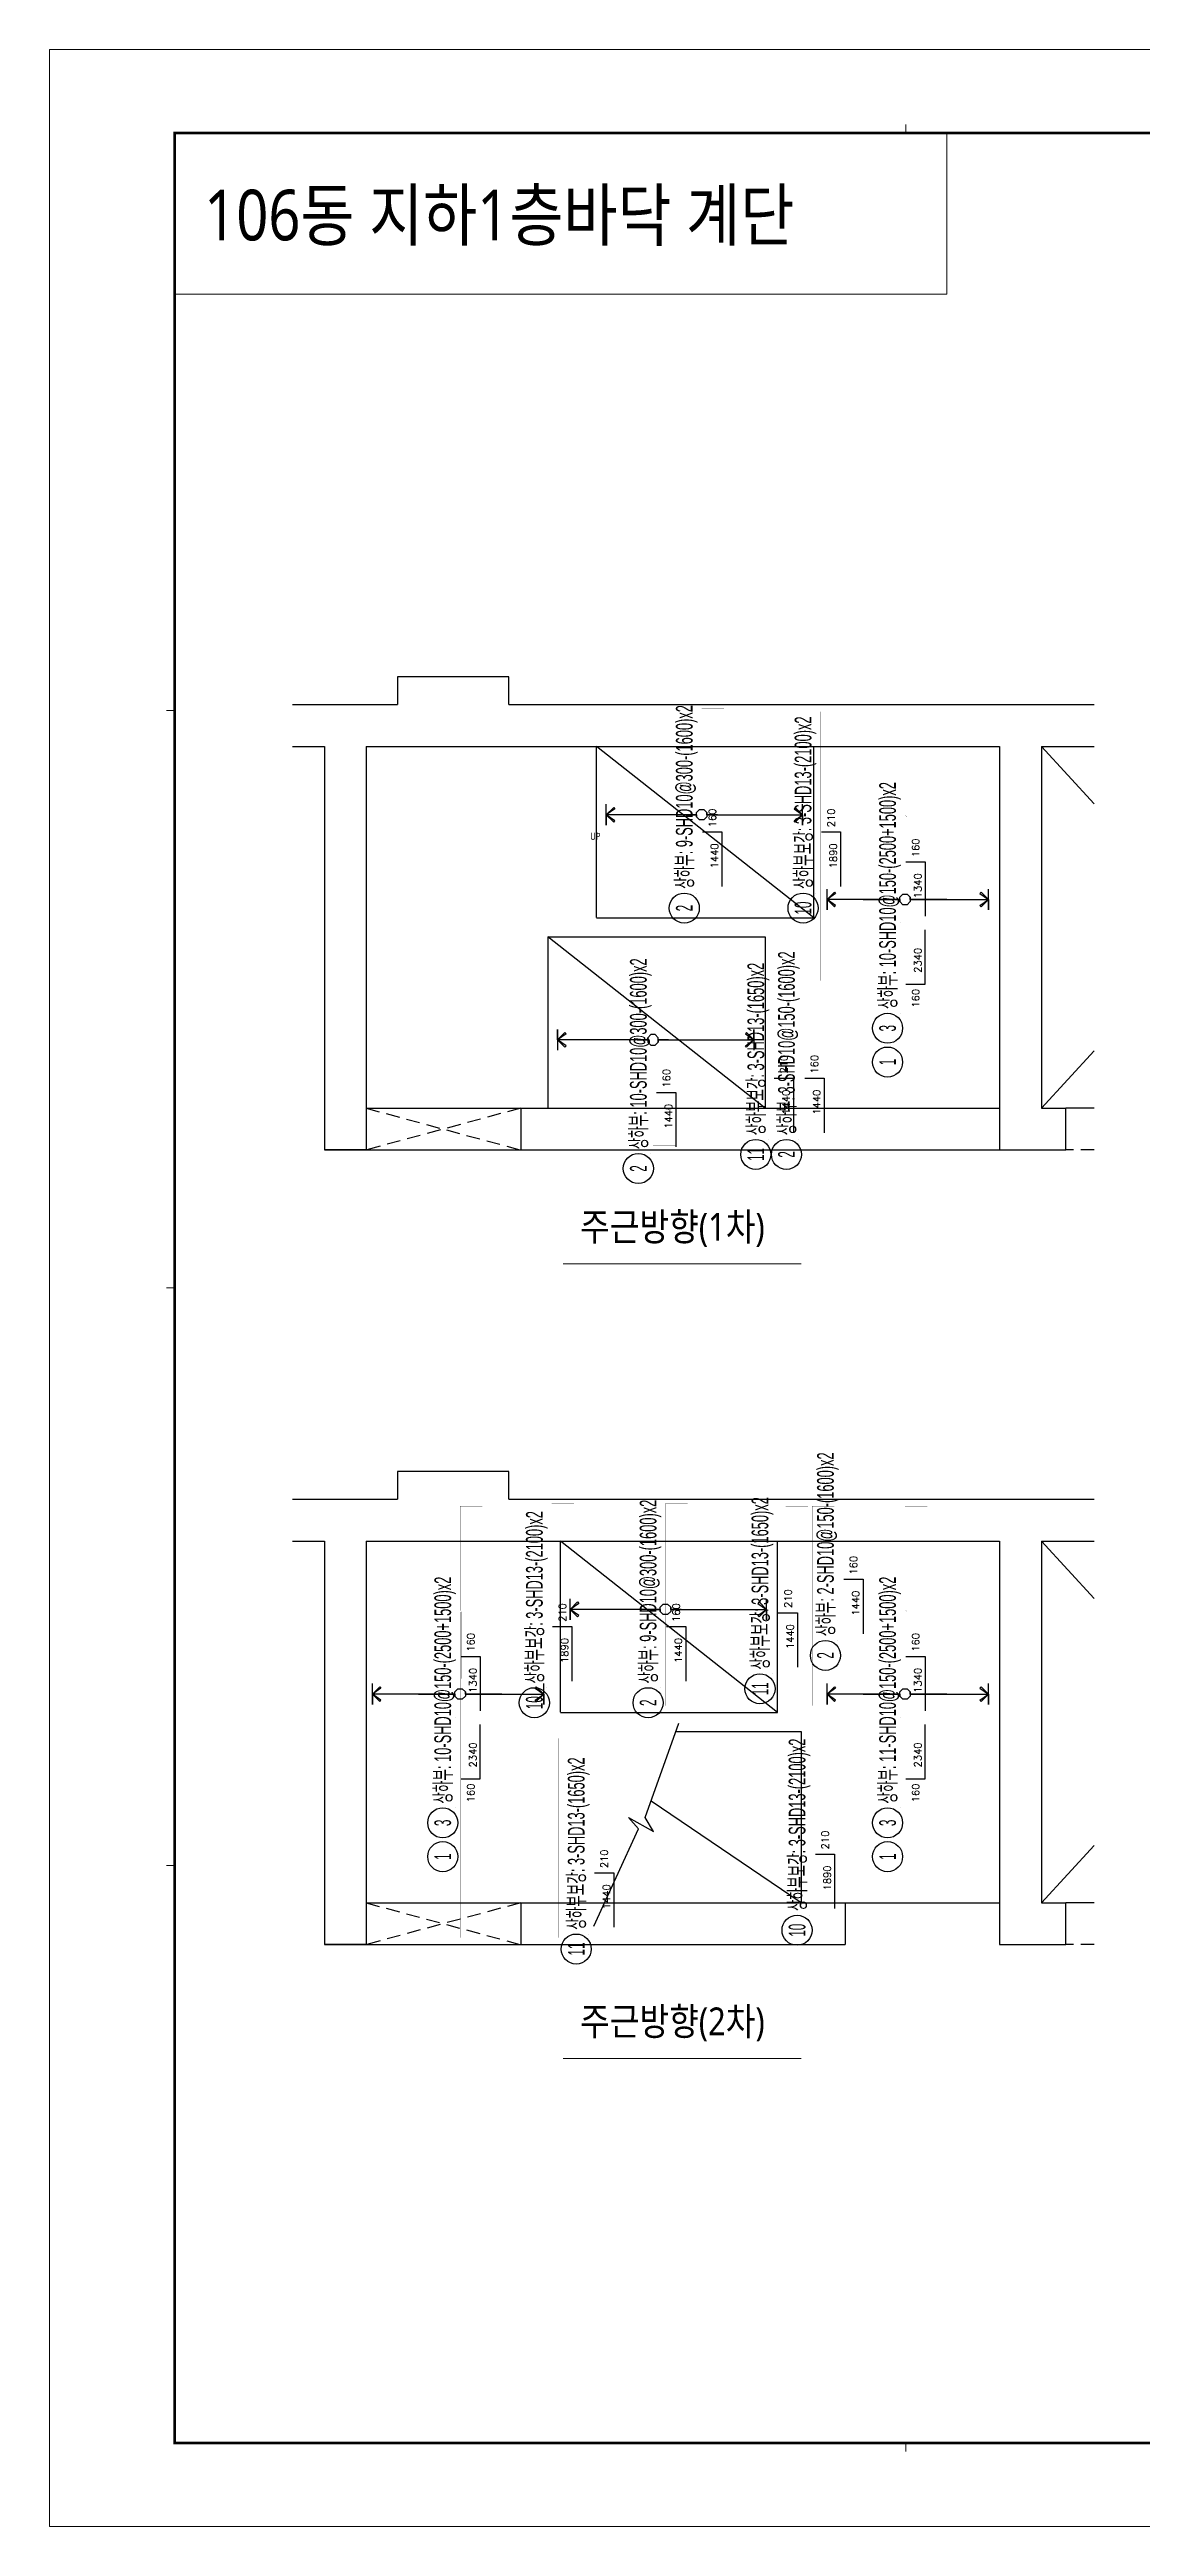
# Model space of a CAD drawing. Header units: millimetres. Extents: x 350420 to 672135, y -312840 to -44390.
# Drawn here: x 418421 to 426264, y -289264 to -271465 of the extents above; entities that cross this region are included whole.
import ezdxf
from ezdxf.enums import TextEntityAlignment as Align

# ---------------------------------------------------------------- set-up
doc = ezdxf.new("R2010")
doc.units = ezdxf.units.MM
doc.header["$LTSCALE"] = 65
doc.linetypes.add('XS-지하주차장$0$DDOT', pattern=[14, 12, -1, 0, -1])
doc.linetypes.add('XS-지하주차장$0$HID', pattern=[2.3, 1.5, -0.8])
for name, color, linetype in [('FIN', 8, 'Continuous'), ('RP_TAG', 7, 'Continuous'), ('XDIM', 7, 'Continuous'), ('XREBAR', 1, 'Continuous'), ('XS-지하주차장$0$BEAM', 6, 'XS-지하주차장$0$HID'), ('XS-지하주차장$0$COL', 2, 'Continuous'), ('XS-지하주차장$0$EL7', 7, 'Continuous'), ('XS-지하주차장$0$FP-CORE', 8, 'Continuous'), ('XS-지하주차장$0$OPEN', 9, 'XS-지하주차장$0$DDOT'), ('XS-지하주차장$0$W1', 2, 'Continuous'), ('XS-지하주차장$0$W1-H', 11, 'XS-지하주차장$0$HID')]:
    doc.layers.add(name, color=color, linetype=linetype)
doc.layers.add('XTITLE', color=22, linetype='Continuous', lineweight=0)
doc.styles.add('RPWK1', font='arial.ttf', dxfattribs={"bigfont": 'whgtxt.shx'})
doc.styles.add('RPWK2', font='romans.shx', dxfattribs={"bigfont": 'whgtxt.shx'})
doc.styles.add('돋움', font='malgun.ttf')

# ---------------------------------------------------------------- blocks, each defined once
blk = doc.blocks.new('dhs_sheet2e')
at = {"color": 7}
for p, q in [((20500.6, 57331.7), (20500.6, 57531.5)), ((2996.4, 43498.2), (2796.7, 43498.2)), ((2996.4, 29664.7), (2796.7, 29664.7)), ((2996.4, 15831.2), (2796.7, 15831.2)), ((20500.6, 1997.6), (20500.6, 1797.9))]:
    blk.add_line(p, q, dxfattribs=at)
blk.add_lwpolyline([(84000, 0), (84000, 59329.4), (0, 59329.4), (0, 0)], close=True, dxfattribs=at)
at = {"color": 30, "const_width": 64.9}
blk.add_lwpolyline([(81003.6, 57331.7), (2996.4, 57331.7), (2996.4, 1997.6), (81003.6, 1997.6)], close=True, dxfattribs=at)
blk = doc.blocks.new('zdfhsdtfs')
at = {"color": 255, "xscale": 0.5, "yscale": 0.5, "zscale": 0.5}
blk.add_blockref('dhs_sheet2e', (0, 0), dxfattribs=at)
blk = doc.blocks.new('AERGAERGE')
at = {"layer": 'XS-지하주차장$0$BEAM'}
for p, q in [((-1720, 0), (-2830, -300)), ((-2830, 0), (-1720, -300)), ((2400, -300), (2195, -300))]:
    blk.add_line(p, q, dxfattribs=at)
at = {"layer": 'XS-지하주차장$0$COL', "color": 8}
blk.add_lwpolyline([(-1805, 2900), (-1805, 3100), (-2605, 3100), (-2605, 2900)], dxfattribs=at)
at = {"layer": 'XS-지하주차장$0$EL7'}
blk.add_line((2400, 0), (2195, 0), dxfattribs=at)
at = {"layer": 'XS-지하주차장$0$FP-CORE'}
for p, q in [((-1175, 1370), (-1175, 2600)), ((385, 1367), (-1175, 2600)), ((385, 1367), (385, 2600)), ((-1175, 1367), (385, 1367)), ((-1525, 1232), (-1525, 0)), ((-1525, 1232), (35, 1232)), ((35, 0), (-1525, 1232)), ((35, 1232), (35, 0))]:
    blk.add_line(p, q, dxfattribs=at)
at = {"layer": 'XS-지하주차장$0$OPEN'}
for p, q in [((2400, 2188), (2020, 2600)), ((2020, 0), (2400, 412))]:
    blk.add_line(p, q, dxfattribs=at)
at = {"layer": 'XS-지하주차장$0$W1', "color": 8}
for p, q in [((-3360, 2900), (-2605, 2900)), ((-1805, 2900), (2400, 2900)), ((-3360, 2600), (-3130, 2600)), ((-3130, 2600), (-3130, -300)), ((-2830, 2600), (1720, 2600)), ((-2830, 2600), (-2830, 0)), ((1720, 2600), (1720, -300)), ((2020, 2600), (2400, 2600)), ((2020, 2600), (2020, 0)), ((-2830, 0), (1720, 0)), ((1720, 0), (1720, -300)), ((2020, 0), (2195, 0)), ((2195, -300), (2195, 0)), ((-3130, -300), (1720, -300)), ((1720, -300), (2195, -300))]:
    blk.add_line(p, q, dxfattribs=at)
at = {"layer": 'XS-지하주차장$0$W1-H', "color": 8, "linetype": 'ByBlock'}
for p, q in [((-1805, 3100), (-2605, 3100)), ((-2605, 3100), (-2605, 2900)), ((-1805, 2900), (-1805, 3100)), ((-3360, 2900), (-2605, 2900)), ((-1805, 2900), (2400, 2900)), ((-3360, 2600), (-3130, 2600)), ((-3130, 2600), (-3130, -300)), ((-2830, 2600), (1720, 2600)), ((-2830, 2600), (-2830, -300)), ((1720, 2600), (1720, 0)), ((2020, 2600), (2400, 2600)), ((2020, 2600), (2020, 0)), ((-1720, 0), (1720, 0)), ((-1720, 0), (-1720, -300)), ((2020, 0), (2195, 0)), ((2195, -300), (2195, 0)), ((-2830, -300), (-3130, -300)), ((1720, -300), (2195, -300))]:
    blk.add_line(p, q, dxfattribs=at)
at = {"layer": 'XTITLE', "color": 2, "style": '돋움', "width": 0.85}
blk.add_text('UP', height=50, dxfattribs=at).set_placement((-1221, 1954), align=Align.MIDDLE_LEFT)
blk = doc.blocks.new('ADGADRGS')
at = {"layer": 'FIN'}
blk.add_lwpolyline([(-1560, 132), (-1240, 832), (-1310, 912), (-1130, 812), (-1190, 912), (-950, 1592)], dxfattribs=at)
at = {"layer": 'XS-지하주차장$0$BEAM'}
for p, q in [((-2085, 300), (-3195, 0)), ((-3195, 300), (-2085, 0)), ((2035, 0), (1830, 0))]:
    blk.add_line(p, q, dxfattribs=at)
at = {"layer": 'XS-지하주차장$0$COL', "color": 8}
blk.add_lwpolyline([(-2170, 3200), (-2170, 3400), (-2970, 3400), (-2970, 3200)], dxfattribs=at)
at = {"layer": 'XS-지하주차장$0$EL7'}
blk.add_line((2035, 300), (1830, 300), dxfattribs=at)
at = {"layer": 'XS-지하주차장$0$FP-CORE'}
for p, q in [((-1800, 1670), (-1800, 2900)), ((-240, 1667), (-1800, 2900)), ((-240, 1667), (-240, 2900)), ((-1800, 1667), (-240, 1667)), ((-971, 1532), (-70, 1532)), ((-70, 1532), (-70, 300)), ((-70, 300), (-1148, 1030))]:
    blk.add_line(p, q, dxfattribs=at)
at = {"layer": 'XS-지하주차장$0$OPEN'}
for p, q in [((2035, 2488), (1655, 2900)), ((1655, 300), (2035, 712))]:
    blk.add_line(p, q, dxfattribs=at)
at = {"layer": 'XS-지하주차장$0$W1', "color": 8}
for p, q in [((-3725, 3200), (-2970, 3200)), ((-2170, 3200), (2035, 3200)), ((-3725, 2900), (-3495, 2900)), ((-3495, 2900), (-3495, 0)), ((-3195, 2900), (1355, 2900)), ((-3195, 2900), (-3195, 300)), ((1355, 2900), (1355, 0)), ((1655, 2900), (2035, 2900)), ((1655, 2900), (1655, 300)), ((-3195, 300), (245, 300)), ((245, 300), (245, 0)), ((1655, 300), (1830, 300)), ((1830, 0), (1830, 300)), ((-3495, 0), (245, 0)), ((1355, 0), (1830, 0))]:
    blk.add_line(p, q, dxfattribs=at)
at = {"layer": 'XS-지하주차장$0$W1-H', "color": 8, "linetype": 'ByBlock'}
for p, q in [((-2170, 3400), (-2970, 3400)), ((-2970, 3400), (-2970, 3200)), ((-2170, 3200), (-2170, 3400)), ((-3725, 3200), (-2970, 3200)), ((-2170, 3200), (2035, 3200)), ((-3725, 2900), (-3495, 2900)), ((-3495, 2900), (-3495, 0)), ((-3195, 2900), (1355, 2900)), ((-3195, 2900), (-3195, 0)), ((1355, 2900), (1355, 300)), ((1655, 2900), (2035, 2900)), ((1655, 2900), (1655, 300)), ((-2085, 300), (1355, 300)), ((-2085, 300), (-2085, 0)), ((1655, 300), (1830, 300)), ((1830, 0), (1830, 300)), ((-3195, 0), (-3495, 0)), ((1355, 0), (1830, 0))]:
    blk.add_line(p, q, dxfattribs=at)
blk = doc.blocks.new('*U1897', base_point=(424440.1346, -278389.6801))
at = {"layer": 'RP_TAG', "color": 0, "linetype": 'Continuous', "ltscale": 100}
for centre in [(424440.135032, -278497.6801), (424440.135904, -278740.6801)]:
    blk.add_circle(centre, 108, dxfattribs=at)
at = {"layer": 'RP_TAG', "color": 0, "linetype": 'Continuous', "ltscale": 100, "style": 'RPWK1', "width": 0.55}
blk.add_text('상하부: 10-SHD10@150-(2500+1500)x2', height=120, rotation=90.0002104601, dxfattribs=at).set_placement((424440.13448, -278359.6801), align=Align.MIDDLE_LEFT)
at = {"layer": 'RP_TAG', "color": 0, "linetype": 'Continuous', "ltscale": 100, "style": 'RPWK1', "oblique": 359.9999999951, "width": 0.5}
for s, p in [('3', (424440.135032, -278497.6801)), ('1', (424440.135904, -278740.6801))]:
    blk.add_text(s, height=120, rotation=90.0002104552, dxfattribs=at).set_placement(p, align=Align.MIDDLE_CENTER)
blk = doc.blocks.new('*U1898', base_point=(421245, -284099.6801))
at = {"layer": 'RP_TAG', "color": 0, "linetype": 'Continuous', "ltscale": 100}
for centre in [(421245.000432, -284207.6801), (421245.001304, -284450.6801)]:
    blk.add_circle(centre, 108, dxfattribs=at)
at = {"layer": 'RP_TAG', "color": 0, "linetype": 'Continuous', "ltscale": 100, "style": 'RPWK1', "width": 0.55}
blk.add_text('상하부: 10-SHD10@150-(2500+1500)x2', height=120, rotation=90.0002104601, dxfattribs=at).set_placement((421244.99988, -284069.6801), align=Align.MIDDLE_LEFT)
at = {"layer": 'RP_TAG', "color": 0, "linetype": 'Continuous', "ltscale": 100, "style": 'RPWK1', "oblique": 0.0000000018, "width": 0.5}
for s, p in [('3', (421245.000432, -284207.6801)), ('1', (421245.001304, -284450.6801))]:
    blk.add_text(s, height=120, rotation=90.0002104619, dxfattribs=at).set_placement(p, align=Align.MIDDLE_CENTER)
blk = doc.blocks.new('*U1899', base_point=(424440.1346, -284099.6801))
at = {"layer": 'RP_TAG', "color": 0, "linetype": 'Continuous', "ltscale": 100}
for centre in [(424440.135032, -284207.6801), (424440.135904, -284450.6801)]:
    blk.add_circle(centre, 108, dxfattribs=at)
at = {"layer": 'RP_TAG', "color": 0, "linetype": 'Continuous', "ltscale": 100, "style": 'RPWK1', "width": 0.55}
blk.add_text('상하부: 11-SHD10@150-(2500+1500)x2', height=120, rotation=90.0002104601, dxfattribs=at).set_placement((424440.13448, -284069.6801), align=Align.MIDDLE_LEFT)
at = {"layer": 'RP_TAG', "color": 0, "linetype": 'Continuous', "ltscale": 100, "style": 'RPWK1', "width": 0.5}
for s, oblique, p in [('3', 0.0000000017, (424440.135032, -284207.6801)), ('1', 0.0000000018, (424440.135904, -284450.6801))]:
    blk.add_text(s, height=120, rotation=90.0002104619, dxfattribs=dict(at, oblique=oblique)).set_placement(p, align=Align.MIDDLE_CENTER)
blk = doc.blocks.new('*U1900', base_point=(423713.7012, -279296.4955))
at = {"layer": 'RP_TAG', "color": 0, "linetype": 'Continuous', "ltscale": 100}
blk.add_circle((423713.701632, -279404.4955), 108, dxfattribs=at)
at = {"layer": 'RP_TAG', "color": 0, "linetype": 'Continuous', "ltscale": 100, "style": 'RPWK1', "width": 0.55}
blk.add_text('상하부: 3-SHD10@150-(1600)x2', height=120, rotation=90.0002104601, dxfattribs=at).set_placement((423713.70108, -279266.4955), align=Align.MIDDLE_LEFT)
at = {"layer": 'RP_TAG', "color": 0, "linetype": 'Continuous', "ltscale": 100, "style": 'RPWK1', "oblique": 359.9999999951, "width": 0.5}
blk.add_text('2', height=120, rotation=90.0002104552, dxfattribs=at).set_placement((423713.701632, -279404.4955), align=Align.MIDDLE_CENTER)
blk = doc.blocks.new('*U1901', base_point=(423993.7012, -282896.4955))
at = {"layer": 'RP_TAG', "color": 0, "linetype": 'Continuous', "ltscale": 100}
blk.add_circle((423993.701632, -283004.4955), 108, dxfattribs=at)
at = {"layer": 'RP_TAG', "color": 0, "linetype": 'Continuous', "ltscale": 100, "style": 'RPWK1', "width": 0.55}
blk.add_text('상하부: 2-SHD10@150-(1600)x2', height=120, rotation=90.0002104601, dxfattribs=at).set_placement((423993.70108, -282866.4955), align=Align.MIDDLE_LEFT)
at = {"layer": 'RP_TAG', "color": 0, "linetype": 'Continuous', "ltscale": 100, "style": 'RPWK1', "oblique": 0.0000000018, "width": 0.5}
blk.add_text('2', height=120, rotation=90.0002104619, dxfattribs=at).set_placement((423993.701632, -283004.4955), align=Align.MIDDLE_CENTER)
blk = doc.blocks.new('*U1902', base_point=(422980, -277526.4955))
at = {"layer": 'RP_TAG', "color": 0, "linetype": 'Continuous', "ltscale": 100}
blk.add_circle((422980.000432, -277634.4955), 108, dxfattribs=at)
at = {"layer": 'RP_TAG', "color": 0, "linetype": 'Continuous', "ltscale": 100, "style": 'RPWK1', "width": 0.55}
blk.add_text('상하부: 9-SHD10@300-(1600)x2', height=120, rotation=90.0002104601, dxfattribs=at).set_placement((422979.99988, -277496.4955), align=Align.MIDDLE_LEFT)
at = {"layer": 'RP_TAG', "color": 0, "linetype": 'Continuous', "ltscale": 100, "style": 'RPWK1', "oblique": 0.0000000018, "width": 0.5}
blk.add_text('2', height=120, rotation=90.0002104619, dxfattribs=at).set_placement((422980.000432, -277634.4955), align=Align.MIDDLE_CENTER)
blk = doc.blocks.new('*U1903', base_point=(422649.8654, -279397.7455))
at = {"layer": 'RP_TAG', "color": 0, "linetype": 'Continuous', "ltscale": 100}
blk.add_circle((422649.865832, -279505.7455), 108, dxfattribs=at)
at = {"layer": 'RP_TAG', "color": 0, "linetype": 'Continuous', "ltscale": 100, "style": 'RPWK1', "width": 0.55}
blk.add_text('상하부: 10-SHD10@300-(1600)x2', height=120, rotation=90.0002104601, dxfattribs=at).set_placement((422649.86528, -279367.7455), align=Align.MIDDLE_LEFT)
at = {"layer": 'RP_TAG', "color": 0, "linetype": 'Continuous', "ltscale": 100, "style": 'RPWK1', "oblique": 359.9999999951, "width": 0.5}
blk.add_text('2', height=120, rotation=90.0002104552, dxfattribs=at).set_placement((422649.865832, -279505.7455), align=Align.MIDDLE_CENTER)
blk = doc.blocks.new('*U1904', base_point=(422720, -283236.4955))
at = {"layer": 'RP_TAG', "color": 0, "linetype": 'Continuous', "ltscale": 100}
blk.add_circle((422720.000432, -283344.4955), 108, dxfattribs=at)
at = {"layer": 'RP_TAG', "color": 0, "linetype": 'Continuous', "ltscale": 100, "style": 'RPWK1', "oblique": 359.9999999948, "width": 0.55}
blk.add_text('상하부: 9-SHD10@300-(1600)x2', height=120, rotation=90.000210454, dxfattribs=at).set_placement((422719.99988, -283206.4955), align=Align.MIDDLE_LEFT)
at = {"layer": 'RP_TAG', "color": 0, "linetype": 'Continuous', "ltscale": 100, "style": 'RPWK1', "oblique": 0.0000000018, "width": 0.5}
blk.add_text('2', height=120, rotation=90.0002104619, dxfattribs=at).set_placement((422720.000432, -283344.4955), align=Align.MIDDLE_CENTER)
blk = doc.blocks.new('*U1905', base_point=(423493.7012, -279296.4955))
at = {"layer": 'RP_TAG', "color": 0, "linetype": 'Continuous', "ltscale": 100}
blk.add_circle((423493.701632, -279404.4955), 108, dxfattribs=at)
at = {"layer": 'RP_TAG', "color": 0, "linetype": 'Continuous', "ltscale": 100, "style": 'RPWK1', "width": 0.55}
blk.add_text('상하부보강: 3-SHD13-(1650)x2', height=120, rotation=90.0002104601, dxfattribs=at).set_placement((423493.70108, -279266.4955), align=Align.MIDDLE_LEFT)
at = {"layer": 'RP_TAG', "color": 0, "linetype": 'Continuous', "ltscale": 100, "style": 'RPWK1', "oblique": 0.0000000018, "width": 0.5}
blk.add_text('11', height=120, rotation=90.0002104619, dxfattribs=at).set_placement((423493.701632, -279404.4955), align=Align.MIDDLE_CENTER)
blk = doc.blocks.new('*U1906', base_point=(422203.5666, -285006.4955))
at = {"layer": 'RP_TAG', "color": 0, "linetype": 'Continuous', "ltscale": 100}
blk.add_circle((422203.567032, -285114.4955), 108, dxfattribs=at)
at = {"layer": 'RP_TAG', "color": 0, "linetype": 'Continuous', "ltscale": 100, "style": 'RPWK1', "width": 0.55}
blk.add_text('상하부보강: 3-SHD13-(1650)x2', height=120, rotation=90.0002104601, dxfattribs=at).set_placement((422203.56648, -284976.4955), align=Align.MIDDLE_LEFT)
at = {"layer": 'RP_TAG', "color": 0, "linetype": 'Continuous', "ltscale": 100, "style": 'RPWK1', "oblique": 359.9999999951, "width": 0.5}
blk.add_text('11', height=120, rotation=90.0002104552, dxfattribs=at).set_placement((422203.567032, -285114.4955), align=Align.MIDDLE_CENTER)
blk = doc.blocks.new('*U1907', base_point=(423523.5666, -283136.4955))
at = {"layer": 'RP_TAG', "color": 0, "linetype": 'Continuous', "ltscale": 100}
blk.add_circle((423523.567032, -283244.4955), 108, dxfattribs=at)
at = {"layer": 'RP_TAG', "color": 0, "linetype": 'Continuous', "ltscale": 100, "style": 'RPWK1', "width": 0.55}
blk.add_text('상하부보강: 3-SHD13-(1650)x2', height=120, rotation=90.0002104601, dxfattribs=at).set_placement((423523.56648, -283106.4955), align=Align.MIDDLE_LEFT)
at = {"layer": 'RP_TAG', "color": 0, "linetype": 'Continuous', "ltscale": 100, "style": 'RPWK1', "oblique": 0.0000000017, "width": 0.5}
blk.add_text('11', height=120, rotation=90.0002104619, dxfattribs=at).set_placement((423523.567032, -283244.4955), align=Align.MIDDLE_CENTER)
blk = doc.blocks.new('*U1908', base_point=(423833.0249, -277526.4955))
at = {"layer": 'RP_TAG', "color": 0, "linetype": 'Continuous', "ltscale": 100}
blk.add_circle((423833.025332, -277634.4955), 108, dxfattribs=at)
at = {"layer": 'RP_TAG', "color": 0, "linetype": 'Continuous', "ltscale": 100, "style": 'RPWK1', "width": 0.55}
blk.add_text('상하부보강: 3-SHD13-(2100)x2', height=120, rotation=90.0002104601, dxfattribs=at).set_placement((423833.02478, -277496.4955), align=Align.MIDDLE_LEFT)
at = {"layer": 'RP_TAG', "color": 0, "linetype": 'Continuous', "ltscale": 100, "style": 'RPWK1', "oblique": 359.9999999951, "width": 0.5}
blk.add_text('10', height=120, rotation=90.0002104552, dxfattribs=at).set_placement((423833.025332, -277634.4955), align=Align.MIDDLE_CENTER)
blk = doc.blocks.new('*U1909', base_point=(421903.0249, -283236.4955))
at = {"layer": 'RP_TAG', "color": 0, "linetype": 'Continuous', "ltscale": 100}
blk.add_circle((421903.025332, -283344.4955), 108, dxfattribs=at)
at = {"layer": 'RP_TAG', "color": 0, "linetype": 'Continuous', "ltscale": 100, "style": 'RPWK1', "oblique": 359.9999999948, "width": 0.55}
blk.add_text('상하부보강: 3-SHD13-(2100)x2', height=120, rotation=90.000210454, dxfattribs=at).set_placement((421903.02478, -283206.4955), align=Align.MIDDLE_LEFT)
at = {"layer": 'RP_TAG', "color": 0, "linetype": 'Continuous', "ltscale": 100, "style": 'RPWK1', "oblique": 359.9999999951, "width": 0.5}
blk.add_text('10', height=120, rotation=90.0002104552, dxfattribs=at).set_placement((421903.025332, -283344.4955), align=Align.MIDDLE_CENTER)
blk = doc.blocks.new('*U1910', base_point=(423790, -284871.25))
at = {"layer": 'RP_TAG', "color": 0, "linetype": 'Continuous', "ltscale": 100}
blk.add_circle((423790.000432, -284979.25), 108, dxfattribs=at)
at = {"layer": 'RP_TAG', "color": 0, "linetype": 'Continuous', "ltscale": 100, "style": 'RPWK1', "width": 0.55}
blk.add_text('상하부보강: 3-SHD13-(2100)x2', height=120, rotation=90.0002104601, dxfattribs=at).set_placement((423789.99988, -284841.25), align=Align.MIDDLE_LEFT)
at = {"layer": 'RP_TAG', "color": 0, "linetype": 'Continuous', "ltscale": 100, "style": 'RPWK1', "oblique": 359.9999999951, "width": 0.5}
blk.add_text('10', height=120, rotation=90.0002104552, dxfattribs=at).set_placement((423790.000432, -284979.25), align=Align.MIDDLE_CENTER)

msp = doc.modelspace()

# ---------------------------------------------------------------- linework, layer by layer
at = {"layer": 'RP_TAG', "color": 250, "linetype": 'Continuous', "ltscale": 100}
for p, q in [((423070, -277526.5), (423070, -277526.5)), ((423923, -277526.5), (423923, -277526.5)), ((424530.1, -277741.2), (424530.1, -277741.2)), ((424530.1, -278389.7), (424530.1, -278389.7)), ((422739.9, -279397.7), (422739.9, -279397.7)), ((423583.7, -279296.5), (423583.7, -279296.5)), ((423803.7, -279296.5), (423803.7, -279296.5)), ((424083.7, -282896.5), (424083.7, -282896.5)), ((423613.6, -283136.5), (423613.6, -283136.5)), ((421993, -283236.5), (421993, -283236.5)), ((422810, -283236.5), (422810, -283236.5)), ((421335, -283451.2), (421335, -283451.2)), ((424530.1, -283451.2), (424530.1, -283451.2)), ((421335, -284099.7), (421335, -284099.7)), ((424530.1, -284099.7), (424530.1, -284099.7)), ((423880, -284871.2), (423880, -284871.2)), ((422293.6, -285006.5), (422293.6, -285006.5))]:
    msp.add_line(p, q, dxfattribs=at)
at = {"layer": 'RP_TAG', "color": 1, "linetype": 'Continuous', "ltscale": 100}
for points in [[(423111.5, -277087.5), (423250, -277087.5), (423250, -277478.5)], [(423964.5, -277087.5), (424103, -277087.5), (424103, -277478.5)], [(424571.6, -277302.2), (424710.1, -277302.2), (424710.1, -277693.2)], [(424571.6, -278181.4), (424710.1, -278181.4), (424710.1, -277790.4)], [(423625.2, -278857.5), (423763.7, -278857.5), (423763.7, -279248.5)], [(423845.2, -278857.5), (423983.7, -278857.5), (423983.7, -279248.5)], [(422781.4, -278958.7), (422919.9, -278958.7), (422919.9, -279349.7)], [(424125.2, -282457.5), (424263.7, -282457.5), (424263.7, -282848.5)], [(422034.5, -282797.5), (422173, -282797.5), (422173, -283188.5)], [(422851.5, -282797.5), (422990, -282797.5), (422990, -283188.5)], [(423655.1, -282697.5), (423793.6, -282697.5), (423793.6, -283088.5)], [(421376.5, -283012.2), (421515, -283012.2), (421515, -283403.2)], [(424571.6, -283012.2), (424710.1, -283012.2), (424710.1, -283403.2)], [(421376.5, -283891.4), (421515, -283891.4), (421515, -283500.4)], [(424571.6, -283891.4), (424710.1, -283891.4), (424710.1, -283500.4)], [(422335.1, -284567.5), (422473.6, -284567.5), (422473.6, -284958.5)], [(423921.5, -284432.2), (424060, -284432.2), (424060, -284823.2)]]:
    msp.add_lwpolyline(points, dxfattribs=at)
at = {"layer": 'XDIM', "color": 4, "linetype": 'Continuous', "ltscale": 0.014268, "elevation": -1.5}
for points in [[(422992.5, -276963.7), (423067.5, -276963.7), (423067.5, -276979.3), (423067.5, -276948.2), (423089.5, -276926.2), (423120.5, -276926.2), (423142.5, -276948.2), (423142.5, -276979.3), (423120.5, -277001.2), (423089.5, -277001.2), (423067.5, -276979.3), (423067.5, -276963.7), (422992.5, -276963.7), (422992.5, -276963.7), (422420, -276963.7), (422473, -276910.7), (422481.4, -276920.7), (422420, -276963.7), (422473, -277016.8), (422481.4, -277006.8), (422420, -276963.7), (422420, -277038.7), (422420, -276888.7)], [(423217.5, -276963.7), (423142.5, -276963.7), (423142.5, -276948.2), (423142.5, -276979.3), (423120.5, -277001.2), (423089.5, -277001.2), (423067.5, -276979.3), (423067.5, -276948.2), (423089.5, -276926.2), (423120.5, -276926.2), (423142.5, -276948.2), (423142.5, -276963.7), (423217.5, -276963.7), (423217.5, -276963.7), (423830, -276963.7), (423777, -277016.8), (423768.6, -277006.8), (423830, -276963.7), (423777, -276910.7), (423768.6, -276920.7), (423830, -276963.7), (423830, -277038.7), (423830, -276888.7)], [(424265.1, -277572.5), (424527.6, -277572.5), (424527.6, -277588), (424527.6, -277557), (424549.6, -277535), (424580.7, -277535), (424602.6, -277557), (424602.6, -277588), (424580.7, -277610), (424549.6, -277610), (424527.6, -277588), (424527.6, -277572.5), (424265.1, -277572.5), (424265.1, -277572.5), (424005.1, -277572.5), (424058.2, -277519.5), (424066.6, -277529.5), (424005.1, -277572.5), (424058.2, -277625.5), (424066.6, -277615.5), (424005.1, -277572.5), (424005.1, -277647.5), (424005.1, -277497.5)], [(424865.1, -277572.5), (424602.6, -277572.5), (424602.6, -277557), (424602.6, -277588), (424580.7, -277610), (424549.6, -277610), (424527.6, -277588), (424527.6, -277557), (424549.6, -277535), (424580.7, -277535), (424602.6, -277557), (424602.6, -277572.5), (424865.1, -277572.5), (424865.1, -277572.5), (425165.1, -277572.5), (425112.1, -277625.5), (425103.7, -277615.5), (425165.1, -277572.5), (425112.1, -277519.5), (425103.7, -277529.5), (425165.1, -277572.5), (425165.1, -277647.5), (425165.1, -277497.5)], [(422642.5, -278581.2), (422717.5, -278581.2), (422717.5, -278565.7), (422717.5, -278596.8), (422739.5, -278618.7), (422770.5, -278618.7), (422792.5, -278596.8), (422792.5, -278565.7), (422770.5, -278543.7), (422739.5, -278543.7), (422717.5, -278565.7), (422717.5, -278581.2), (422642.5, -278581.2), (422642.5, -278581.2), (422070, -278581.2), (422123, -278634.3), (422131.4, -278624.3), (422070, -278581.2), (422123, -278528.2), (422131.4, -278538.2), (422070, -278581.2), (422070, -278506.2), (422070, -278656.2)], [(422867.5, -278581.2), (422792.5, -278581.2), (422792.5, -278596.8), (422792.5, -278565.7), (422770.5, -278543.7), (422739.5, -278543.7), (422717.5, -278565.7), (422717.5, -278596.8), (422739.5, -278618.7), (422770.5, -278618.7), (422792.5, -278596.8), (422792.5, -278581.2), (422867.5, -278581.2), (422867.5, -278581.2), (423480, -278581.2), (423427, -278528.2), (423418.6, -278538.2), (423480, -278581.2), (423427, -278634.3), (423418.6, -278624.3), (423480, -278581.2), (423480, -278506.2), (423480, -278656.2)], [(422732.5, -282673.7), (422807.5, -282673.7), (422807.5, -282689.3), (422807.5, -282658.2), (422829.5, -282636.2), (422860.5, -282636.2), (422882.5, -282658.2), (422882.5, -282689.3), (422860.5, -282711.2), (422829.5, -282711.2), (422807.5, -282689.3), (422807.5, -282673.7), (422732.5, -282673.7), (422732.5, -282673.7), (422160, -282673.7), (422213, -282620.7), (422221.4, -282630.7), (422160, -282673.7), (422213, -282726.8), (422221.4, -282716.8), (422160, -282673.7), (422160, -282748.7), (422160, -282598.7)], [(422957.5, -282673.7), (422882.5, -282673.7), (422882.5, -282658.2), (422882.5, -282689.3), (422860.5, -282711.2), (422829.5, -282711.2), (422807.5, -282689.3), (422807.5, -282658.2), (422829.5, -282636.2), (422860.5, -282636.2), (422882.5, -282658.2), (422882.5, -282673.7), (422957.5, -282673.7), (422957.5, -282673.7), (423570, -282673.7), (423517, -282726.8), (423508.6, -282716.8), (423570, -282673.7), (423517, -282620.7), (423508.6, -282630.7), (423570, -282673.7), (423570, -282748.7), (423570, -282598.7)], [(421070, -283282.5), (421332.5, -283282.5), (421332.5, -283298), (421332.5, -283267), (421354.5, -283245), (421385.5, -283245), (421407.5, -283267), (421407.5, -283298), (421385.5, -283320), (421354.5, -283320), (421332.5, -283298), (421332.5, -283282.5), (421070, -283282.5), (421070, -283282.5), (420740, -283282.5), (420793, -283229.5), (420801.4, -283239.5), (420740, -283282.5), (420793, -283335.5), (420801.4, -283325.5), (420740, -283282.5), (420740, -283357.5), (420740, -283207.5)], [(421670, -283282.5), (421407.5, -283282.5), (421407.5, -283267), (421407.5, -283298), (421385.5, -283320), (421354.5, -283320), (421332.5, -283298), (421332.5, -283267), (421354.5, -283245), (421385.5, -283245), (421407.5, -283267), (421407.5, -283282.5), (421670, -283282.5), (421670, -283282.5), (421970, -283282.5), (421917, -283335.5), (421908.6, -283325.5), (421970, -283282.5), (421917, -283229.5), (421908.6, -283239.5), (421970, -283282.5), (421970, -283357.5), (421970, -283207.5)], [(424265.1, -283282.5), (424527.6, -283282.5), (424527.6, -283298), (424527.6, -283267), (424549.6, -283245), (424580.7, -283245), (424602.6, -283267), (424602.6, -283298), (424580.7, -283320), (424549.6, -283320), (424527.6, -283298), (424527.6, -283282.5), (424265.1, -283282.5), (424265.1, -283282.5), (424005.1, -283282.5), (424058.2, -283229.5), (424066.6, -283239.5), (424005.1, -283282.5), (424058.2, -283335.5), (424066.6, -283325.5), (424005.1, -283282.5), (424005.1, -283357.5), (424005.1, -283207.5)], [(424865.1, -283282.5), (424602.6, -283282.5), (424602.6, -283267), (424602.6, -283298), (424580.7, -283320), (424549.6, -283320), (424527.6, -283298), (424527.6, -283267), (424549.6, -283245), (424580.7, -283245), (424602.6, -283267), (424602.6, -283282.5), (424865.1, -283282.5), (424865.1, -283282.5), (425165.1, -283282.5), (425112.1, -283335.5), (425103.7, -283325.5), (425165.1, -283282.5), (425112.1, -283229.5), (425103.7, -283239.5), (425165.1, -283282.5), (425165.1, -283357.5), (425165.1, -283207.5)]]:
    msp.add_lwpolyline(points, dxfattribs=at)
at = {"layer": 'XREBAR', "color": 30, "linetype": 'Continuous', "ltscale": 0.014268, "const_width": 1}
for points in [[(423105, -277655), (423105, -276202.5), (423265, -276202.5)], [(423958, -278155), (423958, -276222.5), (424118, -276222.5)], [(424577.6, -277462.5), (424577.6, -277462.5), (424577.6, -276982.5), (424576, -276976.3), (424571.4, -276971.7), (424565.1, -276970), (424565.1, -276222.5), (424725.1, -276222.5)], [(424725.1, -279322.5), (424565.1, -279322.5), (424565.1, -276982.5), (424565.1, -276982.5)], [(422755, -277890), (422755, -279342.5), (422915, -279342.5)], [(423598.7, -277890), (423598.7, -279322.5), (423758.7, -279322.5)], [(423808.7, -277890), (423808.7, -279322.5), (423968.7, -279322.5)], [(421382.5, -283172.5), (421382.5, -283172.5), (421382.5, -282692.5), (421380.8, -282686.3), (421376.3, -282681.7), (421370, -282680), (421370, -281932.5), (421530, -281932.5)], [(422028, -283865), (422028, -281912.5), (422188, -281912.5)], [(422845, -283365), (422845, -281912.5), (423005, -281912.5)], [(423708.6, -283365), (423708.6, -281932.5), (423868.6, -281932.5)], [(423898.6, -283365), (423898.6, -281932.5), (424058.6, -281932.5)], [(424577.6, -283172.5), (424577.6, -283172.5), (424577.6, -282692.5), (424576, -282686.3), (424571.4, -282681.7), (424565.1, -282680), (424565.1, -281932.5), (424725.1, -281932.5)], [(421530, -285032.5), (421370, -285032.5), (421370, -282692.5), (421370, -282692.5)], [(424725.1, -285032.5), (424565.1, -285032.5), (424565.1, -282692.5), (424565.1, -282692.5)], [(423928, -283100), (423928, -285052.5), (424088, -285052.5)], [(422078.6, -283600), (422078.6, -285032.5), (422238.6, -285032.5)]]:
    msp.add_lwpolyline(points, dxfattribs=at)
at = {"layer": 'XTITLE', "color": 3, "ltscale": 2}
msp.add_lwpolyline([(419319.9, -272064.3), (424865.6, -272064.3), (424865.6, -273223.3), (419319.9, -273223.3)], close=True, dxfattribs=at)
at = {"layer": 'XTITLE', "color": 2}
for points in [[(422110, -280190), (423820, -280190)], [(422110, -285900), (423820, -285900)]]:
    msp.add_lwpolyline(points, dxfattribs=at)

# ---------------------------------------------------------------- block references
at = {"layer": 'FIN'}
for name, p in [('AERGAERGE', (423525.1, -279072.5)), ('ADGADRGS', (423890, -285082.5))]:
    msp.add_blockref(name, p, dxfattribs=at)
at = {"layer": 'RP_TAG', "color": 30, "linetype": 'Continuous', "ltscale": 1.15363e-317}
for name, p in [('*U1902', (422980, -277526.5)), ('*U1897', (424440.1, -278389.7)), ('*U1903', (422649.9, -279397.7)), ('*U1900', (423713.7, -279296.5)), ('*U1901', (423993.7, -282896.5)), ('*U1904', (422720, -283236.5)), ('*U1898', (421245, -284099.7)), ('*U1899', (424440.1, -284099.7))]:
    msp.add_blockref(name, p, dxfattribs=at)
at = {"layer": 'RP_TAG', "color": 11, "linetype": 'Continuous', "ltscale": 1.15363e-317}
for name, p in [('*U1908', (423833, -277526.5)), ('*U1905', (423493.7, -279296.5)), ('*U1907', (423523.6, -283136.5)), ('*U1909', (421903, -283236.5)), ('*U1910', (423790, -284871.2)), ('*U1906', (422203.6, -285006.5))]:
    msp.add_blockref(name, p, dxfattribs=at)
at = {"layer": 'XTITLE', "color": 2, "xscale": 0.5999999991747279, "yscale": 0.5999999991747279, "zscale": 0.5999999991747279}
msp.add_blockref('zdfhsdtfs', (418420.9, -289263.8), dxfattribs=at)

# ---------------------------------------------------------------- texts
at = {"layer": 'RP_TAG', "color": 2, "linetype": 'Continuous', "ltscale": 100, "style": 'RPWK2'}
for s, p in [('160', (423223.5, -277053.6)), ('210', (424076.6, -277053.6)), ('160', (424683.7, -277268.3)), ('210', (423737.2, -278823.6)), ('160', (423957.2, -278823.6)), ('160', (422893.4, -278924.9)), ('160', (424237.2, -282423.6)), ('210', (422146.6, -282763.6)), ('160', (422963.5, -282763.6)), ('210', (423767.1, -282663.6)), ('160', (421488.5, -282978.3)), ('160', (424683.7, -282978.3)), ('210', (422447.1, -284533.6)), ('210', (424033.5, -284398.4))]:
    msp.add_text(s, height=52.27, rotation=90.00019, dxfattribs=at).set_placement(p, align=Align.BOTTOM_LEFT)
for s, rotation, p in [('1440', 90.00019, (423239, -277259.2)), ('1890', 90.00019, (424092.1, -277259.2)), ('1340', 90.00019, (424699.2, -277473.9)), ('2340', 90.00021, (424699.2, -278009.7)), ('1440', 90.00019, (422908.9, -279130.4)), ('1440', 90.00019, (423752.7, -279029.2)), ('1440', 90.00019, (423972.7, -279029.2)), ('1440', 90.00019, (424252.7, -282629.2)), ('1440', 90.00019, (423782.6, -282869.2)), ('1890', 90.00019, (422162.1, -282969.2)), ('1440', 90.00019, (422979, -282969.2)), ('1340', 90.00019, (421504, -283183.9)), ('1340', 90.00019, (424699.2, -283183.9)), ('2340', 90.00021, (421504, -283719.7)), ('2340', 90.00021, (424699.2, -283719.7)), ('1890', 90.00019, (424049, -284603.9)), ('1440', 90.00019, (422462.6, -284739.2))]:
    msp.add_text(s, height=52.27, rotation=rotation, dxfattribs=at).set_placement(p, align=Align.BOTTOM_CENTER)
for p in [(424683.7, -278215.3), (421488.5, -283925.3), (424683.7, -283925.3)]:
    msp.add_text('160', height=52.27, rotation=90.00021, dxfattribs=at).set_placement(p, align=Align.BOTTOM_RIGHT)
at = {"layer": 'XTITLE', "color": 2, "style": '돋움', "width": 0.85}
for s, height, p in [('106동 지하1층바닥 계단', 364.067, (419531.4, -272654.5)), ('주근방향(1차)', 200, (422231.4, -279924.5)), ('주근방향(2차)', 200, (422231.4, -285634.5))]:
    msp.add_text(s, height=height, dxfattribs=at).set_placement(p, align=Align.MIDDLE_LEFT)

doc.saveas('drawing.dxf')
